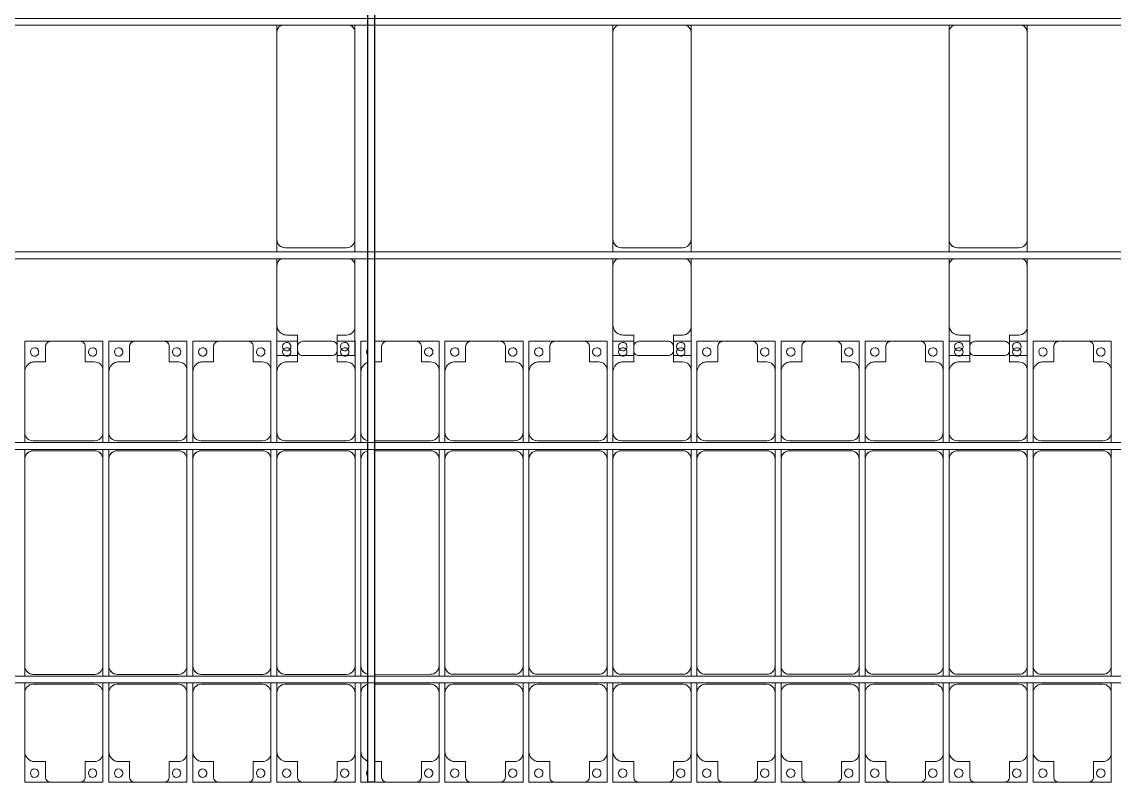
# Model space of a CAD drawing. Header units: millimetres. Extents: x -178706 to 107777, y -87310 to 933.
# Drawn here: x -60641 to -54141, y -79787 to -75261 of the extents above; entities that cross this region are included whole.
import ezdxf

# ---------------------------------------------------------------- set-up
doc = ezdxf.new("R2010")
doc.units = ezdxf.units.MM
doc.layers.add('A-GENM', color=13, linetype='Continuous', lineweight=9)
doc.layers.add('S-BEAM', color=12, linetype='Continuous', lineweight=9)

# ---------------------------------------------------------------- blocks, each defined once
blk = doc.blocks.new('Dải phao đi lại kèm đỡ invester - DẢI PHAO ĐI LẠI-19658-BỐ TRÍ KHUNG KẾT CẤU BÈ PIN 04')
at = {"layer": 'A-GENM', "color": 7}
for p, q in [((110258.4, 1312.2), (110411.8, 1312.2)), ((110258.4, 1129.7), (110258.4, 1312.2)), ((110588.2, 1312.2), (110411.8, 1312.2)), ((110588.2, 1312.2), (110723.4, 1312.2)), ((110723.4, 1312.2), (110723.4, 1139.7)), ((110758.4, 1312.2), (110909.8, 1312.2)), ((110758.4, 1129.7), (110758.4, 1312.2)), ((111088.2, 1312.2), (110911.8, 1312.2)), ((111088.2, 1312.2), (111223.4, 1312.2)), ((111223.4, 1312.2), (111223.4, 1139.7)), ((111258.4, 1312.2), (111411.8, 1312.2)), ((111258.4, 1129.7), (111258.4, 1312.2)), ((111588.2, 1312.2), (111411.8, 1312.2)), ((111588.2, 1312.2), (111723.4, 1312.2)), ((111723.4, 1312.2), (111723.4, 1139.7)), ((111758.4, 1312.2), (111881.8, 1312.2)), ((111758.4, 1129.7), (111758.4, 1312.2)), ((112088.2, 1312.2), (111911.8, 1312.2)), ((112118.2, 1312.2), (112223.4, 1312.2)), ((112223.4, 1312.2), (112223.4, 1139.7)), ((112258.4, 1312.2), (112300, 1312.2)), ((112258.4, 1129.7), (112258.4, 1312.2)), ((112340, 1312.2), (112411.8, 1312.2)), ((112588.2, 1312.2), (112411.8, 1312.2)), ((112588.2, 1312.2), (112723.4, 1312.2)), ((112723.4, 1312.2), (112723.4, 1139.7)), ((112758.4, 1312.2), (112911.8, 1312.2)), ((112758.4, 1129.7), (112758.4, 1312.2)), ((113088.2, 1312.2), (112911.8, 1312.2)), ((113088.2, 1312.2), (113223.4, 1312.2)), ((113223.4, 1312.2), (113223.4, 1139.7)), ((113258.4, 1312.2), (113411.8, 1312.2)), ((113258.4, 1129.7), (113258.4, 1312.2)), ((113588.2, 1312.2), (113411.8, 1312.2)), ((113588.2, 1312.2), (113723.4, 1312.2)), ((113723.4, 1312.2), (113723.4, 1139.7)), ((113758.4, 1312.2), (113881.8, 1312.2)), ((113758.4, 1129.7), (113758.4, 1312.2)), ((114088.2, 1312.2), (113911.8, 1312.2)), ((114118.2, 1312.2), (114223.4, 1312.2)), ((114223.4, 1312.2), (114223.4, 1139.7)), ((114258.4, 1312.2), (114411.8, 1312.2)), ((114258.4, 1129.7), (114258.4, 1312.2)), ((114588.2, 1312.2), (114411.8, 1312.2)), ((114588.2, 1312.2), (114723.4, 1312.2)), ((114723.4, 1312.2), (114723.4, 1139.7)), ((114758.4, 1312.2), (114911.8, 1312.2)), ((114758.4, 1129.7), (114758.4, 1312.2)), ((115088.2, 1312.2), (114911.8, 1312.2)), ((115088.2, 1312.2), (115223.4, 1312.2)), ((115223.4, 1312.2), (115223.4, 1139.7)), ((115258.4, 1312.2), (115411.8, 1312.2)), ((115258.4, 1129.7), (115258.4, 1312.2)), ((115588.2, 1312.2), (115411.8, 1312.2)), ((115588.2, 1312.2), (115723.4, 1312.2)), ((115723.4, 1312.2), (115723.4, 1139.7)), ((115758.4, 1312.2), (115881.8, 1312.2)), ((115758.4, 1129.7), (115758.4, 1312.2)), ((116088.2, 1312.2), (115911.8, 1312.2)), ((116118.2, 1312.2), (116223.4, 1312.2)), ((116223.4, 1312.2), (116223.4, 1139.7)), ((116258.4, 1312.2), (116411.8, 1312.2)), ((116258.4, 1129.7), (116258.4, 1312.2)), ((116588.2, 1312.2), (116411.8, 1312.2)), ((116588.2, 1312.2), (116723.4, 1312.2)), ((116723.4, 1312.2), (116723.4, 1139.7)), ((110381.8, 1282.2), (110381.8, 1189.7)), ((110618.2, 1189.7), (110618.2, 1282.2)), ((110881.8, 1282.2), (110881.8, 1189.7)), ((111118.2, 1189.7), (111118.2, 1282.2)), ((111381.8, 1282.2), (111381.8, 1189.7)), ((111618.2, 1189.7), (111618.2, 1282.2)), ((111881.8, 1282.2), (111881.8, 1189.7)), ((112118.2, 1189.7), (112118.2, 1282.2)), ((112381.8, 1282.2), (112381.8, 1189.7)), ((112618.2, 1189.7), (112618.2, 1282.2)), ((112881.8, 1282.2), (112881.8, 1189.7)), ((113118.2, 1189.7), (113118.2, 1282.2)), ((113381.8, 1282.2), (113381.8, 1189.7)), ((113618.2, 1189.7), (113618.2, 1282.2)), ((113881.8, 1282.2), (113881.8, 1189.7)), ((114118.2, 1189.7), (114118.2, 1282.2)), ((114381.8, 1282.2), (114381.8, 1189.7)), ((114618.2, 1189.7), (114618.2, 1282.2)), ((114881.8, 1282.2), (114881.8, 1189.7)), ((115118.2, 1189.7), (115118.2, 1282.2)), ((115381.8, 1282.2), (115381.8, 1189.7)), ((115618.2, 1189.7), (115618.2, 1282.2)), ((115881.8, 1282.2), (115881.8, 1189.7)), ((116118.2, 1189.7), (116118.2, 1282.2)), ((116381.8, 1282.2), (116381.8, 1189.7)), ((116618.2, 1189.7), (116618.2, 1282.2)), ((110381.8, 1189.7), (110318.4, 1189.7)), ((110673.4, 1189.7), (110618.2, 1189.7)), ((110881.8, 1189.7), (110818.4, 1189.7)), ((111173.4, 1189.7), (111118.2, 1189.7)), ((111381.8, 1189.7), (111318.4, 1189.7)), ((111673.4, 1189.7), (111618.2, 1189.7)), ((111881.8, 1189.7), (111818.4, 1189.7)), ((112173.4, 1189.7), (112118.2, 1189.7)), ((112381.8, 1189.7), (112340, 1189.7)), ((112673.4, 1189.7), (112618.2, 1189.7)), ((112881.8, 1189.7), (112818.4, 1189.7)), ((113173.4, 1189.7), (113118.2, 1189.7)), ((113381.8, 1189.7), (113318.4, 1189.7)), ((113673.4, 1189.7), (113618.2, 1189.7)), ((113881.8, 1189.7), (113818.4, 1189.7)), ((114173.4, 1189.7), (114118.2, 1189.7)), ((114381.8, 1189.7), (114318.4, 1189.7)), ((114673.4, 1189.7), (114618.2, 1189.7)), ((114881.8, 1189.7), (114818.4, 1189.7)), ((115173.4, 1189.7), (115118.2, 1189.7)), ((115381.8, 1189.7), (115318.4, 1189.7)), ((115673.4, 1189.7), (115618.2, 1189.7)), ((115881.8, 1189.7), (115818.4, 1189.7)), ((116173.4, 1189.7), (116118.2, 1189.7)), ((116381.8, 1189.7), (116318.4, 1189.7)), ((116673.4, 1189.7), (116618.2, 1189.7)), ((110258.4, 1129.7), (110258.4, 769.7)), ((110723.4, 769.7), (110723.4, 1139.7)), ((110758.4, 1129.7), (110758.4, 769.7)), ((111223.4, 769.7), (111223.4, 1139.7)), ((111258.4, 1129.7), (111258.4, 769.7)), ((111723.4, 769.7), (111723.4, 1139.7)), ((111758.4, 1129.7), (111758.4, 769.7)), ((112223.4, 769.7), (112223.4, 1139.7)), ((112258.4, 1129.7), (112258.4, 769.7)), ((112723.4, 769.7), (112723.4, 1139.7)), ((112758.4, 1129.7), (112758.4, 769.7)), ((113223.4, 769.7), (113223.4, 1139.7)), ((113258.4, 1129.7), (113258.4, 769.7)), ((113723.4, 769.7), (113723.4, 1139.7)), ((113758.4, 1129.7), (113758.4, 769.7)), ((114223.4, 769.7), (114223.4, 1139.7)), ((114258.4, 1129.7), (114258.4, 769.7)), ((114723.4, 769.7), (114723.4, 1139.7)), ((114758.4, 1129.7), (114758.4, 769.7)), ((115223.4, 769.7), (115223.4, 1139.7)), ((115258.4, 1129.7), (115258.4, 769.7)), ((115723.4, 769.7), (115723.4, 1139.7)), ((115758.4, 1129.7), (115758.4, 769.7)), ((116223.4, 769.7), (116223.4, 1139.7)), ((116258.4, 1129.7), (116258.4, 769.7)), ((116723.4, 769.7), (116723.4, 1139.7)), ((110258.4, 708.9), (110258.4, 769.7)), ((110308.4, 719.7), (110673.4, 719.7)), ((110723.4, 769.7), (110723.4, 708.9)), ((110758.4, 708.9), (110758.4, 769.7)), ((110808.4, 719.7), (111173.4, 719.7)), ((111223.4, 769.7), (111223.4, 708.9)), ((111258.4, 708.9), (111258.4, 769.7)), ((111308.4, 719.7), (111673.4, 719.7)), ((111723.4, 769.7), (111723.4, 708.9)), ((111758.4, 708.9), (111758.4, 769.7)), ((111808.4, 719.7), (112173.4, 719.7)), ((112223.4, 769.7), (112223.4, 708.9)), ((112258.4, 708.9), (112258.4, 769.7)), ((112340, 719.7), (112673.4, 719.7)), ((112723.4, 769.7), (112723.4, 708.9)), ((112758.4, 708.9), (112758.4, 769.7)), ((112808.4, 719.7), (113173.4, 719.7)), ((113223.4, 769.7), (113223.4, 708.9)), ((113258.4, 708.9), (113258.4, 769.7)), ((113308.4, 719.7), (113673.4, 719.7)), ((113723.4, 769.7), (113723.4, 708.9)), ((113758.4, 708.9), (113758.4, 769.7)), ((113808.4, 719.7), (114173.4, 719.7)), ((114223.4, 769.7), (114223.4, 708.9)), ((114258.4, 708.9), (114258.4, 769.7)), ((114308.4, 719.7), (114673.4, 719.7)), ((114723.4, 769.7), (114723.4, 708.9)), ((114758.4, 708.9), (114758.4, 769.7)), ((114808.4, 719.7), (115173.4, 719.7)), ((115223.4, 769.7), (115223.4, 708.9)), ((115258.4, 708.9), (115258.4, 769.7)), ((115308.4, 719.7), (115673.4, 719.7)), ((115723.4, 769.7), (115723.4, 708.9)), ((115758.4, 708.9), (115758.4, 769.7)), ((115808.4, 719.7), (116173.4, 719.7)), ((116223.4, 769.7), (116223.4, 708.9)), ((116258.4, 708.9), (116258.4, 769.7)), ((116308.4, 719.7), (116673.4, 719.7)), ((116723.4, 769.7), (116723.4, 708.9)), ((110258.4, 610.3), (110258.4, 668.9)), ((110673.4, 660.3), (110308.4, 660.3)), ((110723.4, 668.9), (110723.4, 610.3)), ((110758.4, 610.3), (110758.4, 668.9)), ((111173.4, 660.3), (110808.4, 660.3)), ((111223.4, 668.9), (111223.4, 610.3)), ((111258.4, 610.3), (111258.4, 668.9)), ((111673.4, 660.3), (111308.4, 660.3)), ((111723.4, 668.9), (111723.4, 610.3)), ((111758.4, 610.3), (111758.4, 668.9)), ((112173.4, 660.3), (111808.4, 660.3)), ((112223.4, 668.9), (112223.4, 610.3)), ((112258.4, 610.3), (112258.4, 668.9)), ((112673.4, 660.3), (112340, 660.3)), ((112723.4, 668.9), (112723.4, 610.3)), ((112758.4, 610.3), (112758.4, 668.9)), ((113173.4, 660.3), (112808.4, 660.3)), ((113223.4, 668.9), (113223.4, 610.3)), ((113258.4, 610.3), (113258.4, 668.9)), ((113673.4, 660.3), (113308.4, 660.3)), ((113723.4, 668.9), (113723.4, 610.3)), ((113758.4, 610.3), (113758.4, 668.9)), ((114173.4, 660.3), (113808.4, 660.3)), ((114223.4, 668.9), (114223.4, 610.3)), ((114258.4, 610.3), (114258.4, 668.9)), ((114673.4, 660.3), (114308.4, 660.3)), ((114723.4, 668.9), (114723.4, 610.3)), ((114758.4, 610.3), (114758.4, 668.9)), ((115173.4, 660.3), (114808.4, 660.3)), ((115223.4, 668.9), (115223.4, 610.3)), ((115258.4, 610.3), (115258.4, 668.9)), ((115673.4, 660.3), (115308.4, 660.3)), ((115723.4, 668.9), (115723.4, 610.3)), ((115758.4, 610.3), (115758.4, 668.9)), ((116173.4, 660.3), (115808.4, 660.3)), ((116223.4, 668.9), (116223.4, 610.3)), ((116258.4, 610.3), (116258.4, 668.9)), ((116673.4, 660.3), (116308.4, 660.3)), ((116723.4, 668.9), (116723.4, 610.3)), ((110258.4, 610.3), (110258.4, -620.3)), ((110723.4, -620.3), (110723.4, 610.3)), ((110758.4, 610.3), (110758.4, -620.3)), ((111223.4, -620.3), (111223.4, 610.3)), ((111258.4, 610.3), (111258.4, -620.3)), ((111723.4, -620.3), (111723.4, 610.3)), ((111758.4, 610.3), (111758.4, -620.3)), ((112223.4, -620.3), (112223.4, 610.3)), ((112258.4, 610.3), (112258.4, -620.3)), ((112723.4, -620.3), (112723.4, 610.3)), ((112758.4, 610.3), (112758.4, -620.3)), ((113223.4, -620.3), (113223.4, 610.3)), ((113258.4, 610.3), (113258.4, -620.3)), ((113723.4, -620.3), (113723.4, 610.3)), ((113758.4, 610.3), (113758.4, -620.3)), ((114223.4, -620.3), (114223.4, 610.3)), ((114258.4, 610.3), (114258.4, -620.3)), ((114723.4, -620.3), (114723.4, 610.3)), ((114758.4, 610.3), (114758.4, -620.3)), ((115223.4, -620.3), (115223.4, 610.3)), ((115258.4, 610.3), (115258.4, -620.3)), ((115723.4, -620.3), (115723.4, 610.3)), ((115758.4, 610.3), (115758.4, -620.3)), ((116223.4, -620.3), (116223.4, 610.3)), ((116258.4, 610.3), (116258.4, -620.3)), ((116723.4, -620.3), (116723.4, 610.3)), ((110258.4, -681.1), (110258.4, -620.3)), ((110723.4, -620.3), (110723.4, -681.1)), ((110758.4, -681.1), (110758.4, -620.3)), ((111223.4, -620.3), (111223.4, -681.1)), ((111258.4, -681.1), (111258.4, -620.3)), ((111723.4, -620.3), (111723.4, -681.1)), ((111758.4, -681.1), (111758.4, -620.3)), ((112223.4, -620.3), (112223.4, -681.1)), ((112258.4, -681.1), (112258.4, -620.3)), ((112723.4, -620.3), (112723.4, -681.1)), ((112758.4, -681.1), (112758.4, -620.3)), ((113223.4, -620.3), (113223.4, -681.1)), ((113258.4, -681.1), (113258.4, -620.3)), ((113723.4, -620.3), (113723.4, -681.1)), ((113758.4, -681.1), (113758.4, -620.3)), ((114223.4, -620.3), (114223.4, -681.1)), ((114258.4, -681.1), (114258.4, -620.3)), ((114723.4, -620.3), (114723.4, -681.1)), ((114758.4, -681.1), (114758.4, -620.3)), ((115223.4, -620.3), (115223.4, -681.1)), ((115258.4, -681.1), (115258.4, -620.3)), ((115723.4, -620.3), (115723.4, -681.1)), ((115758.4, -681.1), (115758.4, -620.3)), ((116223.4, -620.3), (116223.4, -681.1)), ((116258.4, -681.1), (116258.4, -620.3)), ((116723.4, -620.3), (116723.4, -681.1)), ((110308.4, -670.3), (110673.4, -670.3)), ((110808.4, -670.3), (111173.4, -670.3)), ((111308.4, -670.3), (111673.4, -670.3)), ((111808.4, -670.3), (112173.4, -670.3)), ((112340, -670.3), (112673.4, -670.3)), ((112808.4, -670.3), (113173.4, -670.3)), ((113308.4, -670.3), (113673.4, -670.3)), ((113808.4, -670.3), (114173.4, -670.3)), ((114308.4, -670.3), (114673.4, -670.3)), ((114808.4, -670.3), (115173.4, -670.3)), ((115308.4, -670.3), (115673.4, -670.3)), ((115808.4, -670.3), (116173.4, -670.3)), ((116308.4, -670.3), (116673.4, -670.3)), ((110258.4, -779.7), (110258.4, -721.1)), ((110258.4, -779.7), (110258.4, -1129.7)), ((110673.4, -729.7), (110308.4, -729.7)), ((110723.4, -721.1), (110723.4, -779.7)), ((110723.4, -1139.7), (110723.4, -779.7)), ((110758.4, -779.7), (110758.4, -721.1)), ((110758.4, -779.7), (110758.4, -1129.7)), ((111173.4, -729.7), (110808.4, -729.7)), ((111223.4, -721.1), (111223.4, -779.7)), ((111223.4, -1139.7), (111223.4, -779.7)), ((111258.4, -779.7), (111258.4, -721.1)), ((111258.4, -779.7), (111258.4, -1129.7)), ((111673.4, -729.7), (111308.4, -729.7)), ((111723.4, -721.1), (111723.4, -779.7)), ((111723.4, -1139.7), (111723.4, -779.7)), ((111758.4, -779.7), (111758.4, -721.1)), ((111758.4, -779.7), (111758.4, -1129.7)), ((112173.4, -729.7), (111808.4, -729.7)), ((112223.4, -721.1), (112223.4, -779.7)), ((112223.4, -1139.7), (112223.4, -779.7)), ((112258.4, -779.7), (112258.4, -721.1)), ((112258.4, -779.7), (112258.4, -1129.7)), ((112673.4, -729.7), (112340, -729.7)), ((112723.4, -721.1), (112723.4, -779.7)), ((112723.4, -1139.7), (112723.4, -779.7)), ((112758.4, -779.7), (112758.4, -721.1)), ((112758.4, -779.7), (112758.4, -1129.7)), ((113173.4, -729.7), (112808.4, -729.7)), ((113223.4, -721.1), (113223.4, -779.7)), ((113223.4, -1139.7), (113223.4, -779.7)), ((113258.4, -779.7), (113258.4, -721.1)), ((113258.4, -779.7), (113258.4, -1129.7)), ((113673.4, -729.7), (113308.4, -729.7)), ((113723.4, -721.1), (113723.4, -779.7)), ((113723.4, -1139.7), (113723.4, -779.7)), ((113758.4, -779.7), (113758.4, -721.1)), ((113758.4, -779.7), (113758.4, -1129.7)), ((114173.4, -729.7), (113808.4, -729.7)), ((114223.4, -721.1), (114223.4, -779.7)), ((114223.4, -1139.7), (114223.4, -779.7)), ((114258.4, -779.7), (114258.4, -721.1)), ((114258.4, -779.7), (114258.4, -1129.7)), ((114673.4, -729.7), (114308.4, -729.7)), ((114723.4, -721.1), (114723.4, -779.7)), ((114723.4, -1139.7), (114723.4, -779.7)), ((114758.4, -779.7), (114758.4, -721.1)), ((114758.4, -779.7), (114758.4, -1129.7)), ((115173.4, -729.7), (114808.4, -729.7)), ((115223.4, -721.1), (115223.4, -779.7)), ((115223.4, -1139.7), (115223.4, -779.7)), ((115258.4, -779.7), (115258.4, -721.1)), ((115258.4, -779.7), (115258.4, -1129.7)), ((115673.4, -729.7), (115308.4, -729.7)), ((115723.4, -721.1), (115723.4, -779.7)), ((115723.4, -1139.7), (115723.4, -779.7)), ((115758.4, -779.7), (115758.4, -721.1)), ((115758.4, -779.7), (115758.4, -1129.7)), ((116173.4, -729.7), (115808.4, -729.7)), ((116223.4, -721.1), (116223.4, -779.7)), ((116223.4, -1139.7), (116223.4, -779.7)), ((116258.4, -779.7), (116258.4, -721.1)), ((116258.4, -779.7), (116258.4, -1129.7)), ((116673.4, -729.7), (116308.4, -729.7)), ((116723.4, -721.1), (116723.4, -779.7)), ((116723.4, -1139.7), (116723.4, -779.7)), ((110258.4, -1312.2), (110258.4, -1129.7)), ((110723.4, -1139.7), (110723.4, -1312.2)), ((110758.4, -1312.2), (110758.4, -1129.7)), ((111223.4, -1139.7), (111223.4, -1312.2)), ((111258.4, -1312.2), (111258.4, -1129.7)), ((111723.4, -1139.7), (111723.4, -1312.2)), ((111758.4, -1312.2), (111758.4, -1129.7)), ((112223.4, -1139.7), (112223.4, -1312.2)), ((112258.4, -1312.2), (112258.4, -1129.7)), ((112723.4, -1139.7), (112723.4, -1312.2)), ((112758.4, -1312.2), (112758.4, -1129.7)), ((113223.4, -1139.7), (113223.4, -1312.2)), ((113258.4, -1312.2), (113258.4, -1129.7)), ((113723.4, -1139.7), (113723.4, -1312.2)), ((113758.4, -1312.2), (113758.4, -1129.7)), ((114223.4, -1139.7), (114223.4, -1312.2)), ((114258.4, -1312.2), (114258.4, -1129.7)), ((114723.4, -1139.7), (114723.4, -1312.2)), ((114758.4, -1312.2), (114758.4, -1129.7)), ((115223.4, -1139.7), (115223.4, -1312.2)), ((115258.4, -1312.2), (115258.4, -1129.7)), ((115723.4, -1139.7), (115723.4, -1312.2)), ((115758.4, -1312.2), (115758.4, -1129.7)), ((116223.4, -1139.7), (116223.4, -1312.2)), ((116258.4, -1312.2), (116258.4, -1129.7)), ((116723.4, -1139.7), (116723.4, -1312.2)), ((110318.4, -1189.7), (110381.8, -1189.7)), ((110381.8, -1189.7), (110381.8, -1282.2)), ((110618.2, -1282.2), (110618.2, -1189.7)), ((110618.2, -1189.7), (110673.4, -1189.7)), ((110818.4, -1189.7), (110881.8, -1189.7)), ((110881.8, -1189.7), (110881.8, -1282.2)), ((111118.2, -1282.2), (111118.2, -1189.7)), ((111118.2, -1189.7), (111173.4, -1189.7)), ((111318.4, -1189.7), (111381.8, -1189.7)), ((111381.8, -1189.7), (111381.8, -1282.2)), ((111618.2, -1282.2), (111618.2, -1189.7)), ((111618.2, -1189.7), (111673.4, -1189.7)), ((111818.4, -1189.7), (111881.8, -1189.7)), ((111881.8, -1189.7), (111881.8, -1282.2)), ((112118.2, -1282.2), (112118.2, -1189.7)), ((112118.2, -1189.7), (112173.4, -1189.7)), ((112340, -1189.7), (112381.8, -1189.7)), ((112381.8, -1189.7), (112381.8, -1282.2)), ((112618.2, -1282.2), (112618.2, -1189.7)), ((112618.2, -1189.7), (112673.4, -1189.7)), ((112818.4, -1189.7), (112881.8, -1189.7)), ((112881.8, -1189.7), (112881.8, -1282.2)), ((113118.2, -1282.2), (113118.2, -1189.7)), ((113118.2, -1189.7), (113173.4, -1189.7)), ((113318.4, -1189.7), (113381.8, -1189.7)), ((113381.8, -1189.7), (113381.8, -1282.2)), ((113618.2, -1282.2), (113618.2, -1189.7)), ((113618.2, -1189.7), (113673.4, -1189.7)), ((113818.4, -1189.7), (113881.8, -1189.7)), ((113881.8, -1189.7), (113881.8, -1282.2)), ((114118.2, -1282.2), (114118.2, -1189.7)), ((114118.2, -1189.7), (114173.4, -1189.7)), ((114318.4, -1189.7), (114381.8, -1189.7)), ((114381.8, -1189.7), (114381.8, -1282.2)), ((114618.2, -1282.2), (114618.2, -1189.7)), ((114618.2, -1189.7), (114673.4, -1189.7)), ((114818.4, -1189.7), (114881.8, -1189.7)), ((114881.8, -1189.7), (114881.8, -1282.2)), ((115118.2, -1282.2), (115118.2, -1189.7)), ((115118.2, -1189.7), (115173.4, -1189.7)), ((115318.4, -1189.7), (115381.8, -1189.7)), ((115381.8, -1189.7), (115381.8, -1282.2)), ((115618.2, -1282.2), (115618.2, -1189.7)), ((115618.2, -1189.7), (115673.4, -1189.7)), ((115818.4, -1189.7), (115881.8, -1189.7)), ((115881.8, -1189.7), (115881.8, -1282.2)), ((116118.2, -1282.2), (116118.2, -1189.7)), ((116118.2, -1189.7), (116173.4, -1189.7)), ((116318.4, -1189.7), (116381.8, -1189.7)), ((116381.8, -1189.7), (116381.8, -1282.2)), ((116618.2, -1282.2), (116618.2, -1189.7)), ((116618.2, -1189.7), (116673.4, -1189.7)), ((110411.8, -1312.2), (110258.4, -1312.2)), ((110411.8, -1312.2), (110588.2, -1312.2)), ((110723.4, -1312.2), (110588.2, -1312.2)), ((110909.8, -1312.2), (110758.4, -1312.2)), ((110911.8, -1312.2), (111088.2, -1312.2)), ((111223.4, -1312.2), (111088.2, -1312.2)), ((111411.8, -1312.2), (111258.4, -1312.2)), ((111411.8, -1312.2), (111588.2, -1312.2)), ((111723.4, -1312.2), (111588.2, -1312.2)), ((111911.8, -1312.2), (111758.4, -1312.2)), ((111911.8, -1312.2), (112088.2, -1312.2)), ((112223.4, -1312.2), (112088.2, -1312.2)), ((112300, -1312.2), (112258.4, -1312.2)), ((112411.8, -1312.2), (112340, -1312.2)), ((112411.8, -1312.2), (112588.2, -1312.2)), ((112723.4, -1312.2), (112588.2, -1312.2)), ((112911.8, -1312.2), (112758.4, -1312.2)), ((112911.8, -1312.2), (113088.2, -1312.2)), ((113223.4, -1312.2), (113088.2, -1312.2)), ((113411.8, -1312.2), (113258.4, -1312.2)), ((113411.8, -1312.2), (113588.2, -1312.2)), ((113723.4, -1312.2), (113588.2, -1312.2)), ((113911.8, -1312.2), (113758.4, -1312.2)), ((113911.8, -1312.2), (114088.2, -1312.2)), ((114223.4, -1312.2), (114088.2, -1312.2)), ((114411.8, -1312.2), (114258.4, -1312.2)), ((114411.8, -1312.2), (114588.2, -1312.2)), ((114723.4, -1312.2), (114588.2, -1312.2)), ((114911.8, -1312.2), (114758.4, -1312.2)), ((114911.8, -1312.2), (115088.2, -1312.2)), ((115223.4, -1312.2), (115088.2, -1312.2)), ((115411.8, -1312.2), (115258.4, -1312.2)), ((115411.8, -1312.2), (115588.2, -1312.2)), ((115723.4, -1312.2), (115588.2, -1312.2)), ((115911.8, -1312.2), (115758.4, -1312.2)), ((115911.8, -1312.2), (116088.2, -1312.2)), ((116223.4, -1312.2), (116088.2, -1312.2)), ((116411.8, -1312.2), (116258.4, -1312.2)), ((116411.8, -1312.2), (116588.2, -1312.2)), ((116723.4, -1312.2), (116588.2, -1312.2))]:
    blk.add_line(p, q, dxfattribs=at)
for centre, radius, start, end in [((110411.8, 1282.2), 30, 90, 180), ((110411.8, 1282.2), 30, 90, 150), ((110588.2, 1282.2), 30, 360, 90), ((110588.2, 1282.2), 30, 30, 90), ((110911.8, 1282.2), 30, 90, 180), ((110911.8, 1282.2), 30, 93.7926, 150), ((111088.2, 1282.2), 30, 360, 90), ((111088.2, 1282.2), 30, 30, 90), ((111411.8, 1282.2), 30, 90, 180), ((111411.8, 1282.2), 30, 90, 150), ((111588.2, 1282.2), 30, 360, 90), ((111588.2, 1282.2), 30, 30, 90), ((111911.8, 1282.2), 30, 90, 180), ((112088.2, 1282.2), 30, 360, 90), ((112411.8, 1282.2), 30, 90, 180), ((112411.8, 1282.2), 30, 90, 150), ((112588.2, 1282.2), 30, 360, 90), ((112588.2, 1282.2), 30, 30, 90), ((112911.8, 1282.2), 30, 90, 180), ((112911.8, 1282.2), 30, 90, 150), ((113088.2, 1282.2), 30, 360, 90), ((113088.2, 1282.2), 30, 30, 90), ((113411.8, 1282.2), 30, 90, 180), ((113411.8, 1282.2), 30, 90, 150), ((113588.2, 1282.2), 30, 360, 90), ((113588.2, 1282.2), 30, 30, 90), ((113911.8, 1282.2), 30, 90, 180), ((114088.2, 1282.2), 30, 360, 90), ((114411.8, 1282.2), 30, 90, 180), ((114411.8, 1282.2), 30, 90, 150), ((114588.2, 1282.2), 30, 360, 90), ((114588.2, 1282.2), 30, 30, 90), ((114911.8, 1282.2), 30, 90, 180), ((114911.8, 1282.2), 30, 90, 150), ((115088.2, 1282.2), 30, 360, 90), ((115088.2, 1282.2), 30, 30, 90), ((115411.8, 1282.2), 30, 90, 180), ((115411.8, 1282.2), 30, 90, 150), ((115588.2, 1282.2), 30, 360, 90), ((115588.2, 1282.2), 30, 30, 90), ((115911.8, 1282.2), 30, 90, 180), ((116088.2, 1282.2), 30, 360, 90), ((116411.8, 1282.2), 30, 90, 180), ((116411.8, 1282.2), 30, 90, 150), ((116588.2, 1282.2), 30, 360, 90), ((116588.2, 1282.2), 30, 30, 90), ((110316.8, 1248.6), 25, 90, 270), ((110316.8, 1248.6), 25, 270, 90), ((110661.8, 1248.6), 25, 90, 270), ((110661.8, 1248.6), 25, 180, 195), ((110661.8, 1248.6), 25, 270, 90), ((110816.8, 1248.6), 25, 90, 270), ((110816.8, 1248.6), 25, 270, 90), ((111161.8, 1248.6), 25, 90, 270), ((111161.8, 1248.6), 25, 180, 195), ((111161.8, 1248.6), 25, 270, 90), ((111316.8, 1248.6), 25, 90, 270), ((111316.8, 1248.6), 25, 270, 90), ((111661.8, 1248.6), 25, 90, 270), ((111661.8, 1248.6), 25, 180, 195), ((111661.8, 1248.6), 25, 270, 90), ((111816.8, 1248.6), 25, 90, 270), ((111816.8, 1248.6), 25, 270, 90), ((112161.8, 1248.6), 25, 90, 270), ((112161.8, 1248.6), 25, 270, 90), ((112316.8, 1248.6), 25, 135, 225), ((112316.8, 1248.6), 25, 345, 15), ((112661.8, 1248.6), 25, 90, 270), ((112661.8, 1248.6), 25, 180, 195), ((112661.8, 1248.6), 25, 270, 90), ((112816.8, 1248.6), 25, 90, 270), ((112816.8, 1248.6), 25, 270, 90), ((113161.8, 1248.6), 25, 90, 270), ((113161.8, 1248.6), 25, 180, 195), ((113161.8, 1248.6), 25, 270, 90), ((113316.8, 1248.6), 25, 90, 270), ((113316.8, 1248.6), 25, 270, 90), ((113661.8, 1248.6), 25, 90, 270), ((113661.8, 1248.6), 25, 180, 195), ((113661.8, 1248.6), 25, 270, 90), ((113816.8, 1248.6), 25, 90, 270), ((113816.8, 1248.6), 25, 270, 90), ((114161.8, 1248.6), 25, 90, 270), ((114161.8, 1248.6), 25, 270, 90), ((114316.8, 1248.6), 25, 90, 270), ((114316.8, 1248.6), 25, 270, 90), ((114661.8, 1248.6), 25, 90, 270), ((114661.8, 1248.6), 25, 180, 195), ((114661.8, 1248.6), 25, 270, 90), ((114816.8, 1248.6), 25, 90, 270), ((114816.8, 1248.6), 25, 270, 90), ((115161.8, 1248.6), 25, 90, 270), ((115161.8, 1248.6), 25, 180, 195), ((115161.8, 1248.6), 25, 270, 90), ((115316.8, 1248.6), 25, 90, 270), ((115316.8, 1248.6), 25, 270, 90), ((115661.8, 1248.6), 25, 90, 270), ((115661.8, 1248.6), 25, 180, 195), ((115661.8, 1248.6), 25, 270, 90), ((115816.8, 1248.6), 25, 90, 270), ((115816.8, 1248.6), 25, 270, 90), ((116161.8, 1248.6), 25, 90, 270), ((116161.8, 1248.6), 25, 270, 90), ((116316.8, 1248.6), 25, 90, 270), ((116316.8, 1248.6), 25, 270, 90), ((116661.8, 1248.6), 25, 90, 270), ((116661.8, 1248.6), 25, 180, 195), ((116661.8, 1248.6), 25, 270, 90), ((110318.4, 1129.7), 60, 90, 180), ((110318.4, 1129.7), 60, 90, 120), ((110673.4, 1139.7), 50, 0, 90), ((110673.4, 1139.7), 50, 45, 90), ((110818.4, 1129.7), 60, 90, 180), ((110818.4, 1129.7), 60, 90, 120), ((111173.4, 1139.7), 50, 0, 90), ((111173.4, 1139.7), 50, 45, 90), ((111318.4, 1129.7), 60, 90, 180), ((111318.4, 1129.7), 60, 90, 120), ((111673.4, 1139.7), 50, 0, 90), ((111673.4, 1139.7), 50, 45, 90), ((111818.4, 1129.7), 60, 90, 180), ((111818.4, 1129.7), 60, 90, 120), ((112173.4, 1139.7), 50, 0, 90), ((112173.4, 1139.7), 50, 45, 90), ((112318.4, 1129.7), 60, 107.99672, 180), ((112318.4, 1129.7), 60, 107.99672, 120), ((112673.4, 1139.7), 50, 0, 90), ((112673.4, 1139.7), 50, 45, 90), ((112818.4, 1129.7), 60, 90, 180), ((112818.4, 1129.7), 60, 90, 120), ((113173.4, 1139.7), 50, 0, 90), ((113173.4, 1139.7), 50, 45, 90), ((113318.4, 1129.7), 60, 90, 180), ((113318.4, 1129.7), 60, 90, 120), ((113673.4, 1139.7), 50, 0, 90), ((113673.4, 1139.7), 50, 45, 90), ((113818.4, 1129.7), 60, 90, 180), ((113818.4, 1129.7), 60, 90, 120), ((114173.4, 1139.7), 50, 0, 90), ((114173.4, 1139.7), 50, 45, 90), ((114318.4, 1129.7), 60, 90, 180), ((114318.4, 1129.7), 60, 90, 120), ((114673.4, 1139.7), 50, 360, 90), ((114673.4, 1139.7), 50, 45, 90), ((114818.4, 1129.7), 60, 90, 180), ((114818.4, 1129.7), 60, 90, 120), ((115173.4, 1139.7), 50, 0, 90), ((115173.4, 1139.7), 50, 45, 90), ((115318.4, 1129.7), 60, 90, 180), ((115318.4, 1129.7), 60, 90, 120), ((115673.4, 1139.7), 50, 0, 90), ((115673.4, 1139.7), 50, 45, 90), ((115818.4, 1129.7), 60, 90, 180), ((115818.4, 1129.7), 60, 90, 120), ((116173.4, 1139.7), 50, 0, 90), ((116173.4, 1139.7), 50, 45, 90), ((116318.4, 1129.7), 60, 90, 180), ((116318.4, 1129.7), 60, 90, 120), ((116673.4, 1139.7), 50, 360, 90), ((116673.4, 1139.7), 50, 45, 90), ((110308.4, 769.7), 50, 180, 270), ((110308.4, 769.7), 50, 225, 270), ((110673.4, 769.7), 50, 270, 360), ((110673.4, 769.7), 50, 270, 315), ((110808.4, 769.7), 50, 180, 270), ((110808.4, 769.7), 50, 225, 270), ((111173.4, 769.7), 50, 270, 0), ((111173.4, 769.7), 50, 270, 315), ((111308.4, 769.7), 50, 180, 270), ((111308.4, 769.7), 50, 225, 270), ((111673.4, 769.7), 50, 270, 360), ((111673.4, 769.7), 50, 270, 315), ((111808.4, 769.7), 50, 180, 270), ((111808.4, 769.7), 50, 225, 270), ((112173.4, 769.7), 50, 270, 360), ((112173.4, 769.7), 50, 270, 315), ((112308.4, 769.7), 50, 180, 255), ((112308.4, 769.7), 50, 225, 255), ((112673.4, 769.7), 50, 270, 360), ((112673.4, 769.7), 50, 270, 315), ((112808.4, 769.7), 50, 180, 270), ((112808.4, 769.7), 50, 225, 270), ((113173.4, 769.7), 50, 270, 360), ((113173.4, 769.7), 50, 270, 315), ((113308.4, 769.7), 50, 180, 270), ((113308.4, 769.7), 50, 225, 270), ((113673.4, 769.7), 50, 270, 0), ((113673.4, 769.7), 50, 270, 315), ((113808.4, 769.7), 50, 180, 270), ((113808.4, 769.7), 50, 225, 270), ((114173.4, 769.7), 50, 270, 0), ((114173.4, 769.7), 50, 270, 315), ((114308.4, 769.7), 50, 180, 270), ((114308.4, 769.7), 50, 225, 270), ((114673.4, 769.7), 50, 270, 360), ((114673.4, 769.7), 50, 270, 315), ((114808.4, 769.7), 50, 180, 270), ((114808.4, 769.7), 50, 225, 270), ((115173.4, 769.7), 50, 270, 0), ((115173.4, 769.7), 50, 270, 315), ((115308.4, 769.7), 50, 180, 270), ((115308.4, 769.7), 50, 225, 270), ((115673.4, 769.7), 50, 270, 360), ((115673.4, 769.7), 50, 270, 315), ((115808.4, 769.7), 50, 180, 270), ((115808.4, 769.7), 50, 225, 270), ((116173.4, 769.7), 50, 270, 0), ((116173.4, 769.7), 50, 270, 315), ((116308.4, 769.7), 50, 180, 270), ((116308.4, 769.7), 50, 225, 270), ((116673.4, 769.7), 50, 270, 360), ((116673.4, 769.7), 50, 270, 315), ((110308.4, 610.3), 50, 90, 180), ((110308.4, 610.3), 50, 105, 180), ((110673.4, 610.3), 50, 0, 90), ((110673.4, 610.3), 50, 15, 90), ((110808.4, 610.3), 50, 90, 180), ((110808.4, 610.3), 50, 105, 180), ((111173.4, 610.3), 50, 0, 90), ((111173.4, 610.3), 50, 15, 90), ((111308.4, 610.3), 50, 90, 180), ((111308.4, 610.3), 50, 105, 180), ((111673.4, 610.3), 50, 0, 90), ((111673.4, 610.3), 50, 15, 90), ((111808.4, 610.3), 50, 90, 180), ((111808.4, 610.3), 50, 105, 180), ((112173.4, 610.3), 50, 0, 90), ((112173.4, 610.3), 50, 15, 90), ((112308.4, 610.3), 50, 105, 180), ((112308.4, 610.3), 50, 105, 180), ((112673.4, 610.3), 50, 360, 90), ((112673.4, 610.3), 50, 15, 90), ((112808.4, 610.3), 50, 90, 180), ((112808.4, 610.3), 50, 105, 180), ((113173.4, 610.3), 50, 0, 90), ((113173.4, 610.3), 50, 15, 90), ((113308.4, 610.3), 50, 90, 180), ((113308.4, 610.3), 50, 105, 180), ((113673.4, 610.3), 50, 0, 90), ((113673.4, 610.3), 50, 15, 90), ((113808.4, 610.3), 50, 90, 180), ((113808.4, 610.3), 50, 105, 180), ((114173.4, 610.3), 50, 0, 90), ((114173.4, 610.3), 50, 15, 90), ((114308.4, 610.3), 50, 90, 180), ((114308.4, 610.3), 50, 105, 180), ((114673.4, 610.3), 50, 0, 90), ((114673.4, 610.3), 50, 15, 90), ((114808.4, 610.3), 50, 90, 180), ((114808.4, 610.3), 50, 105, 180), ((115173.4, 610.3), 50, 0, 90), ((115173.4, 610.3), 50, 15, 90), ((115308.4, 610.3), 50, 90, 180), ((115308.4, 610.3), 50, 105, 180), ((115673.4, 610.3), 50, 0, 90), ((115673.4, 610.3), 50, 15, 90), ((115808.4, 610.3), 50, 90, 180), ((115808.4, 610.3), 50, 105, 180), ((116173.4, 610.3), 50, 0, 90), ((116173.4, 610.3), 50, 15, 90), ((116308.4, 610.3), 50, 90, 180), ((116308.4, 610.3), 50, 105, 180), ((116673.4, 610.3), 50, 0, 90), ((116673.4, 610.3), 50, 15, 90), ((110308.4, -620.3), 50, 180, 270), ((110308.4, -620.3), 50, 195, 270), ((110673.4, -620.3), 50, 270, 0), ((110673.4, -620.3), 50, 270, 0), ((110808.4, -620.3), 50, 180, 270), ((110808.4, -620.3), 50, 195, 270), ((111173.4, -620.3), 50, 270, 360), ((111173.4, -620.3), 50, 270, 360), ((111308.4, -620.3), 50, 180, 270), ((111308.4, -620.3), 50, 195, 270), ((111673.4, -620.3), 50, 270, 0), ((111673.4, -620.3), 50, 270, 0), ((111808.4, -620.3), 50, 180, 270), ((111808.4, -620.3), 50, 195, 270), ((112173.4, -620.3), 50, 270, 360), ((112173.4, -620.3), 50, 270, 360), ((112308.4, -620.3), 50, 180, 255), ((112308.4, -620.3), 50, 195, 255), ((112673.4, -620.3), 50, 270, 0), ((112673.4, -620.3), 50, 270, 0), ((112808.4, -620.3), 50, 180, 270), ((112808.4, -620.3), 50, 195, 270), ((113173.4, -620.3), 50, 270, 360), ((113173.4, -620.3), 50, 270, 360), ((113308.4, -620.3), 50, 180, 270), ((113308.4, -620.3), 50, 195, 270), ((113673.4, -620.3), 50, 270, 0), ((113673.4, -620.3), 50, 270, 0), ((113808.4, -620.3), 50, 180, 270), ((113808.4, -620.3), 50, 195, 270), ((114173.4, -620.3), 50, 270, 360), ((114173.4, -620.3), 50, 270, 360), ((114308.4, -620.3), 50, 180, 270), ((114308.4, -620.3), 50, 195, 270), ((114673.4, -620.3), 50, 270, 0), ((114673.4, -620.3), 50, 270, 0), ((114808.4, -620.3), 50, 180, 270), ((114808.4, -620.3), 50, 195, 270), ((115173.4, -620.3), 50, 270, 360), ((115173.4, -620.3), 50, 270, 360), ((115308.4, -620.3), 50, 180, 270), ((115308.4, -620.3), 50, 195, 270), ((115673.4, -620.3), 50, 270, 0), ((115673.4, -620.3), 50, 270, 0), ((115808.4, -620.3), 50, 180, 270), ((115808.4, -620.3), 50, 195, 270), ((116173.4, -620.3), 50, 270, 360), ((116173.4, -620.3), 50, 270, 360), ((116308.4, -620.3), 50, 180, 270), ((116308.4, -620.3), 50, 195, 270), ((116673.4, -620.3), 50, 270, 0), ((116673.4, -620.3), 50, 270, 0), ((110308.4, -779.7), 50, 90, 180), ((110308.4, -779.7), 50, 90, 135), ((110673.4, -779.7), 50, 0, 90), ((110673.4, -779.7), 50, 45, 90), ((110808.4, -779.7), 50, 90, 180), ((110808.4, -779.7), 50, 90, 135), ((111173.4, -779.7), 50, 360, 90), ((111173.4, -779.7), 50, 45, 90), ((111308.4, -779.7), 50, 90, 180), ((111308.4, -779.7), 50, 90, 135), ((111673.4, -779.7), 50, 0, 90), ((111673.4, -779.7), 50, 45, 90), ((111808.4, -779.7), 50, 90, 180), ((111808.4, -779.7), 50, 90, 135), ((112173.4, -779.7), 50, 360, 90), ((112173.4, -779.7), 50, 45, 90), ((112308.4, -779.7), 50, 105, 180), ((112308.4, -779.7), 50, 105, 135), ((112673.4, -779.7), 50, 0, 90), ((112673.4, -779.7), 50, 45, 90), ((112808.4, -779.7), 50, 90, 180), ((112808.4, -779.7), 50, 90, 135), ((113173.4, -779.7), 50, 360, 90), ((113173.4, -779.7), 50, 45, 90), ((113308.4, -779.7), 50, 90, 180), ((113308.4, -779.7), 50, 90, 135), ((113673.4, -779.7), 50, 0, 90), ((113673.4, -779.7), 50, 45, 90), ((113808.4, -779.7), 50, 90, 180), ((113808.4, -779.7), 50, 90, 135), ((114173.4, -779.7), 50, 360, 90), ((114173.4, -779.7), 50, 45, 90), ((114308.4, -779.7), 50, 90, 180), ((114308.4, -779.7), 50, 90, 135), ((114673.4, -779.7), 50, 0, 90), ((114673.4, -779.7), 50, 45, 90), ((114808.4, -779.7), 50, 90, 180), ((114808.4, -779.7), 50, 90, 135), ((115173.4, -779.7), 50, 360, 90), ((115173.4, -779.7), 50, 45, 90), ((115308.4, -779.7), 50, 90, 180), ((115308.4, -779.7), 50, 90, 135), ((115673.4, -779.7), 50, 0, 90), ((115673.4, -779.7), 50, 45, 90), ((115808.4, -779.7), 50, 90, 180), ((115808.4, -779.7), 50, 90, 135), ((116173.4, -779.7), 50, 360, 90), ((116173.4, -779.7), 50, 45, 90), ((116308.4, -779.7), 50, 90, 180), ((116308.4, -779.7), 50, 90, 135), ((116673.4, -779.7), 50, 0, 90), ((116673.4, -779.7), 50, 45, 90), ((110318.4, -1129.7), 60, 180, 270), ((110673.4, -1139.7), 50, 270, 0), ((110818.4, -1129.7), 60, 180, 270), ((111173.4, -1139.7), 50, 270, 0), ((111318.4, -1129.7), 60, 180, 270), ((111673.4, -1139.7), 50, 270, 0), ((111818.4, -1129.7), 60, 180, 270), ((112173.4, -1139.7), 50, 270, 0), ((112318.4, -1129.7), 60, 180, 252.00328), ((112673.4, -1139.7), 50, 270, 0), ((112818.4, -1129.7), 60, 180, 270), ((113173.4, -1139.7), 50, 270, 0), ((113318.4, -1129.7), 60, 180, 270), ((113673.4, -1139.7), 50, 270, 360), ((113818.4, -1129.7), 60, 180, 270), ((114173.4, -1139.7), 50, 270, 0), ((114318.4, -1129.7), 60, 180, 270), ((114673.4, -1139.7), 50, 270, 360), ((114818.4, -1129.7), 60, 180, 270), ((115173.4, -1139.7), 50, 270, 0), ((115318.4, -1129.7), 60, 180, 270), ((115673.4, -1139.7), 50, 270, 360), ((115818.4, -1129.7), 60, 180, 270), ((116173.4, -1139.7), 50, 270, 0), ((116318.4, -1129.7), 60, 180, 270), ((116673.4, -1139.7), 50, 270, 360), ((110318.4, -1129.7), 60, 240, 270), ((110316.8, -1258.6), 25, 90, 270), ((110316.8, -1258.6), 25, 270, 90), ((110661.8, -1258.6), 25, 90, 270), ((110661.8, -1258.6), 25, 270, 90), ((110673.4, -1139.7), 50, 270, 315), ((110818.4, -1129.7), 60, 240, 270), ((110816.8, -1258.6), 25, 90, 270), ((110816.8, -1258.6), 25, 270, 90), ((111161.8, -1258.6), 25, 90, 270), ((111161.8, -1258.6), 25, 270, 90), ((111173.4, -1139.7), 50, 270, 315), ((111318.4, -1129.7), 60, 240, 270), ((111316.8, -1258.6), 25, 90, 270), ((111316.8, -1258.6), 25, 270, 90), ((111661.8, -1258.6), 25, 90, 270), ((111661.8, -1258.6), 25, 270, 90), ((111673.4, -1139.7), 50, 270, 315), ((111818.4, -1129.7), 60, 240, 270), ((111816.8, -1258.6), 25, 90, 270), ((111816.8, -1258.6), 25, 270, 90), ((112161.8, -1258.6), 25, 90, 270), ((112161.8, -1258.6), 25, 270, 90), ((112173.4, -1139.7), 50, 270, 315), ((112318.4, -1129.7), 60, 240, 252.00328), ((112661.8, -1258.6), 25, 90, 270), ((112661.8, -1258.6), 25, 270, 90), ((112673.4, -1139.7), 50, 270, 315), ((112818.4, -1129.7), 60, 240, 270), ((112816.8, -1258.6), 25, 90, 270), ((112816.8, -1258.6), 25, 270, 90), ((113161.8, -1258.6), 25, 90, 270), ((113161.8, -1258.6), 25, 270, 90), ((113173.4, -1139.7), 50, 270, 315), ((113318.4, -1129.7), 60, 240, 270), ((113316.8, -1258.6), 25, 90, 270), ((113316.8, -1258.6), 25, 270, 90), ((113661.8, -1258.6), 25, 90, 270), ((113661.8, -1258.6), 25, 270, 90), ((113673.4, -1139.7), 50, 270, 315), ((113818.4, -1129.7), 60, 240, 270), ((113816.8, -1258.6), 25, 90, 270), ((113816.8, -1258.6), 25, 270, 90), ((114161.8, -1258.6), 25, 90, 270), ((114161.8, -1258.6), 25, 270, 90), ((114173.4, -1139.7), 50, 270, 315), ((114318.4, -1129.7), 60, 240, 270), ((114316.8, -1258.6), 25, 90, 270), ((114316.8, -1258.6), 25, 270, 90), ((114661.8, -1258.6), 25, 90, 270), ((114661.8, -1258.6), 25, 270, 90), ((114673.4, -1139.7), 50, 270, 315), ((114818.4, -1129.7), 60, 240, 270), ((114816.8, -1258.6), 25, 90, 270), ((114816.8, -1258.6), 25, 270, 90), ((115161.8, -1258.6), 25, 90, 270), ((115161.8, -1258.6), 25, 270, 90), ((115173.4, -1139.7), 50, 270, 315), ((115318.4, -1129.7), 60, 240, 270), ((115316.8, -1258.6), 25, 90, 270), ((115316.8, -1258.6), 25, 270, 90), ((115661.8, -1258.6), 25, 90, 270), ((115661.8, -1258.6), 25, 270, 90), ((115673.4, -1139.7), 50, 270, 315), ((115818.4, -1129.7), 60, 240, 270), ((115816.8, -1258.6), 25, 90, 270), ((115816.8, -1258.6), 25, 270, 90), ((116161.8, -1258.6), 25, 90, 270), ((116161.8, -1258.6), 25, 270, 90), ((116173.4, -1139.7), 50, 270, 315), ((116318.4, -1129.7), 60, 240, 270), ((116316.8, -1258.6), 25, 90, 270), ((116316.8, -1258.6), 25, 270, 90), ((116661.8, -1258.6), 25, 90, 270), ((116661.8, -1258.6), 25, 270, 90), ((116673.4, -1139.7), 50, 270, 315), ((110411.8, -1282.2), 30, 180, 270), ((110411.8, -1282.2), 30, 210, 270), ((110588.2, -1282.2), 30, 270, 0), ((110588.2, -1282.2), 30, 270, 330), ((110661.8, -1258.6), 25, 165, 180), ((110911.8, -1282.2), 30, 180, 270), ((110911.8, -1282.2), 30, 210, 266.19817), ((111088.2, -1282.2), 30, 270, 360), ((111088.2, -1282.2), 30, 270, 330), ((111161.8, -1258.6), 25, 165, 180), ((111411.8, -1282.2), 30, 180, 270), ((111411.8, -1282.2), 30, 210, 270), ((111588.2, -1282.2), 30, 270, 360), ((111588.2, -1282.2), 30, 270, 330), ((111661.8, -1258.6), 25, 165, 180), ((111911.8, -1282.2), 30, 180, 270), ((111911.8, -1282.2), 30, 210, 270), ((112088.2, -1282.2), 30, 270, 360), ((112088.2, -1282.2), 30, 270, 330), ((112161.8, -1258.6), 25, 165, 180), ((112316.8, -1258.6), 25, 135, 225), ((112316.8, -1258.6), 25, 345, 15), ((112411.8, -1282.2), 30, 180, 270), ((112411.8, -1282.2), 30, 210, 270), ((112588.2, -1282.2), 30, 270, 360), ((112588.2, -1282.2), 30, 270, 330), ((112661.8, -1258.6), 25, 165, 180), ((112911.8, -1282.2), 30, 180, 270), ((112911.8, -1282.2), 30, 210, 270), ((113088.2, -1282.2), 30, 270, 0), ((113088.2, -1282.2), 30, 270, 330), ((113161.8, -1258.6), 25, 165, 180), ((113411.8, -1282.2), 30, 180, 270), ((113411.8, -1282.2), 30, 210, 270), ((113588.2, -1282.2), 30, 270, 0), ((113588.2, -1282.2), 30, 270, 330), ((113661.8, -1258.6), 25, 165, 180), ((113911.8, -1282.2), 30, 180, 270), ((113911.8, -1282.2), 30, 210, 270), ((114088.2, -1282.2), 30, 270, 360), ((114088.2, -1282.2), 30, 270, 330), ((114161.8, -1258.6), 25, 165, 180), ((114411.8, -1282.2), 30, 180, 270), ((114411.8, -1282.2), 30, 210, 270), ((114588.2, -1282.2), 30, 270, 0), ((114588.2, -1282.2), 30, 270, 330), ((114661.8, -1258.6), 25, 165, 180), ((114911.8, -1282.2), 30, 180, 270), ((114911.8, -1282.2), 30, 210, 270), ((115088.2, -1282.2), 30, 270, 0), ((115088.2, -1282.2), 30, 270, 330), ((115161.8, -1258.6), 25, 165, 180), ((115411.8, -1282.2), 30, 180, 270), ((115411.8, -1282.2), 30, 210, 270), ((115588.2, -1282.2), 30, 270, 0), ((115588.2, -1282.2), 30, 270, 330), ((115661.8, -1258.6), 25, 165, 180), ((115911.8, -1282.2), 30, 180, 270), ((115911.8, -1282.2), 30, 210, 270), ((116088.2, -1282.2), 30, 270, 360), ((116088.2, -1282.2), 30, 270, 330), ((116161.8, -1258.6), 25, 165, 180), ((116411.8, -1282.2), 30, 180, 270), ((116411.8, -1282.2), 30, 210, 270), ((116588.2, -1282.2), 30, 270, 0), ((116588.2, -1282.2), 30, 270, 330), ((116661.8, -1258.6), 25, 165, 180)]:
    blk.add_arc(centre, radius, start, end, dxfattribs=at)
blk = doc.blocks.new('Dầm C52 - Dầm C52-22346-BỐ TRÍ KHUNG KẾT CẤU BÈ PIN 04')
at = {"layer": 'S-BEAM', "color": 1}
for p, q in [((-87623.4, 20), (87623.4, 20)), ((87623.4, -20), (-87623.4, -20))]:
    blk.add_line(p, q, dxfattribs=at)
blk = doc.blocks.new('Dai phao do pin - DẢI PHAO ĐỠ PIN-V56-BỐ TRÍ KHUNG KẾT CẤU BÈ PIN 04')
at = {"layer": 'A-GENM', "color": 7}
for p, q in [((-1312.2, 241.6), (-1129.7, 241.6)), ((-1312.2, 118.2), (-1312.2, 241.6)), ((-779.7, 241.6), (-1129.7, 241.6)), ((-779.7, 241.6), (-735.3, 241.6)), ((-695.3, 241.6), (-620.3, 241.6)), ((610.3, 241.6), (-620.3, 241.6)), ((610.3, 241.6), (654.7, 241.6)), ((-1189.7, 181.6), (-1189.7, 118.2)), ((-670.3, 191.6), (-670.3, -173.4)), ((-1312.2, 88.2), (-1312.2, -88.2)), ((-1189.7, 118.2), (-1282.2, 118.2)), ((-1312.2, -223.4), (-1312.2, -118.2)), ((-1282.2, -118.2), (-1189.7, -118.2)), ((-1189.7, -118.2), (-1189.7, -173.4)), ((-1139.7, -223.4), (-1312.2, -223.4)), ((-1139.7, -223.4), (-779.7, -223.4)), ((-735.3, -223.4), (-779.7, -223.4)), ((-620.3, -223.4), (-695.3, -223.4)), ((-620.3, -223.4), (610.3, -223.4)), ((654.7, -223.4), (610.3, -223.4))]:
    blk.add_line(p, q, dxfattribs=at)
for centre, radius, start, end in [((-1258.6, 183.2), 25, 0, 180), ((-1129.7, 181.6), 60, 90, 180), ((-1129.7, 181.6), 60, 150, 180), ((-779.7, 191.6), 50, 30, 90), ((-779.7, 191.6), 50, 30, 45), ((-620.3, 191.6), 50, 90, 180), ((-620.3, 191.6), 50, 105, 180), ((610.3, 191.6), 50, 30, 90), ((610.3, 191.6), 50, 30, 90), ((-1258.6, 183.2), 25, 180, 0), ((-1282.2, 88.2), 30, 90, 180), ((-1282.2, -88.2), 30, 180, 270), ((-1258.6, -161.8), 25, 0, 180), ((-1258.6, -161.8), 25, 180, 0), ((-1139.7, -173.4), 50, 180, 270), ((-1139.7, -173.4), 50, 180, 225), ((-620.3, -173.4), 50, 180, 270), ((-620.3, -173.4), 50, 180, 270), ((-779.7, -173.4), 50, 270, 330), ((-779.7, -173.4), 50, 315, 330), ((610.3, -173.4), 50, 270, 330), ((610.3, -173.4), 50, 285.5548, 330)]:
    blk.add_arc(centre, radius, start, end, dxfattribs=at)
blk = doc.blocks.new('Dai phao do pin - DẢI PHAO ĐỠ PIN-V57-BỐ TRÍ KHUNG KẾT CẤU BÈ PIN 04')
at = {"layer": 'A-GENM', "color": 7}
for p, q in [((-1312.2, 241.6), (-1129.7, 241.6)), ((-1312.2, 118.2), (-1312.2, 241.6)), ((-779.7, 241.6), (-1129.7, 241.6)), ((-779.7, 241.6), (-735.3, 241.6)), ((-695.3, 241.6), (-620.3, 241.6)), ((610.3, 241.6), (-620.3, 241.6)), ((610.3, 241.6), (654.7, 241.6)), ((-1189.7, 181.6), (-1189.7, 118.2)), ((-670.3, 191.6), (-670.3, -173.4)), ((-1312.2, 88.2), (-1312.2, -88.2)), ((-1189.7, 118.2), (-1282.2, 118.2)), ((-1312.2, -223.4), (-1312.2, -118.2)), ((-1282.2, -118.2), (-1189.7, -118.2)), ((-1189.7, -118.2), (-1189.7, -173.4)), ((-1139.7, -223.4), (-1312.2, -223.4)), ((-1139.7, -223.4), (-779.7, -223.4)), ((-735.3, -223.4), (-779.7, -223.4)), ((-620.3, -223.4), (-695.3, -223.4)), ((-620.3, -223.4), (610.3, -223.4)), ((654.7, -223.4), (610.3, -223.4))]:
    blk.add_line(p, q, dxfattribs=at)
for centre, radius, start, end in [((-1258.6, 183.2), 25, 0, 180), ((-1129.7, 181.6), 60, 90, 180), ((-1129.7, 181.6), 60, 150, 180), ((-779.7, 191.6), 50, 30, 90), ((-779.7, 191.6), 50, 30, 45), ((-620.3, 191.6), 50, 90, 180), ((-620.3, 191.6), 50, 105, 180), ((610.3, 191.6), 50, 30, 90), ((610.3, 191.6), 50, 30, 90), ((-1258.6, 183.2), 25, 180, 0), ((-1282.2, 88.2), 30, 90, 180), ((-1282.2, -88.2), 30, 180, 270), ((-1258.6, -161.8), 25, 0, 180), ((-1258.6, -161.8), 25, 180, 0), ((-1139.7, -173.4), 50, 180, 270), ((-1139.7, -173.4), 50, 180, 225), ((-620.3, -173.4), 50, 180, 270), ((-620.3, -173.4), 50, 180, 270), ((-779.7, -173.4), 50, 270, 330), ((-779.7, -173.4), 50, 315, 330), ((610.3, -173.4), 50, 270, 330), ((610.3, -173.4), 50, 285.55027, 330)]:
    blk.add_arc(centre, radius, start, end, dxfattribs=at)
blk = doc.blocks.new('Dai phao do pin - DẢI PHAO ĐỠ PIN-V58-BỐ TRÍ KHUNG KẾT CẤU BÈ PIN 04')
at = {"layer": 'A-GENM', "color": 7}
for p, q in [((-1312.2, 241.6), (-1129.7, 241.6)), ((-1312.2, 118.2), (-1312.2, 241.6)), ((-779.7, 241.6), (-1129.7, 241.6)), ((-779.7, 241.6), (-735.3, 241.6)), ((-695.3, 241.6), (-620.3, 241.6)), ((610.3, 241.6), (-620.3, 241.6)), ((610.3, 241.6), (654.7, 241.6)), ((-1189.7, 181.6), (-1189.7, 118.2)), ((-670.3, 191.6), (-670.3, -173.4)), ((-1312.2, 88.2), (-1312.2, -88.2)), ((-1189.7, 118.2), (-1282.2, 118.2)), ((-1312.2, -223.4), (-1312.2, -118.2)), ((-1282.2, -118.2), (-1189.7, -118.2)), ((-1189.7, -118.2), (-1189.7, -173.4)), ((-1139.7, -223.4), (-1312.2, -223.4)), ((-1139.7, -223.4), (-779.7, -223.4)), ((-735.3, -223.4), (-779.7, -223.4)), ((-620.3, -223.4), (-695.3, -223.4)), ((-620.3, -223.4), (610.3, -223.4)), ((654.7, -223.4), (610.3, -223.4))]:
    blk.add_line(p, q, dxfattribs=at)
for centre, radius, start, end in [((-1258.6, 183.2), 25, 0, 180), ((-1129.7, 181.6), 60, 90, 180), ((-1129.7, 181.6), 60, 150, 180), ((-779.7, 191.6), 50, 30, 90), ((-779.7, 191.6), 50, 30, 45), ((-620.3, 191.6), 50, 90, 180), ((-620.3, 191.6), 50, 105, 180), ((610.3, 191.6), 50, 30, 90), ((610.3, 191.6), 50, 30, 90), ((-1258.6, 183.2), 25, 180, 0), ((-1282.2, 88.2), 30, 90, 180), ((-1282.2, -88.2), 30, 180, 270), ((-1258.6, -161.8), 25, 0, 180), ((-1258.6, -161.8), 25, 180, 0), ((-1139.7, -173.4), 50, 180, 270), ((-1139.7, -173.4), 50, 180, 225), ((-620.3, -173.4), 50, 180, 270), ((-620.3, -173.4), 50, 180, 270), ((-779.7, -173.4), 50, 270, 330), ((-779.7, -173.4), 50, 315, 330), ((610.3, -173.4), 50, 270, 330), ((610.3, -173.4), 50, 285.54574, 330)]:
    blk.add_arc(centre, radius, start, end, dxfattribs=at)
blk = doc.blocks.new('Dầm C52 - Hộp 40x60-15957-BỐ TRÍ KHUNG KẾT CẤU BÈ PIN 04')
at = {"layer": 'S-BEAM', "color": 3, "lineweight": 25}
for p, q in [((-37160, -20), (-37160, 20)), ((-37160, 20), (37160, 20)), ((37160, -20), (-37160, -20))]:
    blk.add_line(p, q, dxfattribs=at)
blk = doc.blocks.new('HOBANMONG_BEPIN 4_rvt-1-BỐ TRÍ KHUNG KẾT CẤU BÈ PIN 04')
at = {"layer": 'A-GENM', "color": 3, "lineweight": 25}
for name, p, rotation in [('Dai phao do pin - DẢI PHAO ĐỠ PIN-V56-BỐ TRÍ KHUNG KẾT CẤU BÈ PIN 04', (-58882.2, -75935.8), 90.00010434022407), ('Dai phao do pin - DẢI PHAO ĐỠ PIN-V57-BỐ TRÍ KHUNG KẾT CẤU BÈ PIN 04', (-56882.2, -75935.8), 90.00010434022407), ('Dai phao do pin - DẢI PHAO ĐỠ PIN-V58-BỐ TRÍ KHUNG KẾT CẤU BÈ PIN 04', (-54882.2, -75935.8), 90.00010434022407), ('Dải phao đi lại kèm đỡ invester - DẢI PHAO ĐI LẠI-19658-BỐ TRÍ KHUNG KẾT CẤU BÈ PIN 04', (-170882.1, -78475), 0.0001043351917741)]:
    blk.add_blockref(name, p, dxfattribs=dict(at, rotation=rotation))
at = {"layer": 'S-BEAM', "color": 3, "lineweight": 25}
for name, p, rotation in [('Dầm C52 - Hộp 40x60-15957-BỐ TRÍ KHUNG KẾT CẤU BÈ PIN 04', (-58562.2, -42626.9), 90.00010434022374), ('Dầm C52 - Dầm C52-22346-BỐ TRÍ KHUNG KẾT CẤU BÈ PIN 04', (-83798.6, -75261.2), 180.0001043386848), ('Dầm C52 - Dầm C52-22346-BỐ TRÍ KHUNG KẾT CẤU BÈ PIN 04', (-83794.8, -76651.2), 180.0001043386848), ('Dầm C52 - Dầm C52-22346-BỐ TRÍ KHUNG KẾT CẤU BÈ PIN 04', (-83791.6, -77785.9), 180.0001043386848), ('Dầm C52 - Dầm C52-22346-BỐ TRÍ KHUNG KẾT CẤU BÈ PIN 04', (-83787.8, -79175.9), 180.0001043351917)]:
    blk.add_blockref(name, p, dxfattribs=dict(at, rotation=rotation))

msp = doc.modelspace()

# ---------------------------------------------------------------- block references
at = {"lineweight": 5}
msp.add_blockref('HOBANMONG_BEPIN 4_rvt-1-BỐ TRÍ KHUNG KẾT CẤU BÈ PIN 04', (0, 0), dxfattribs=at)

doc.saveas('drawing.dxf')
